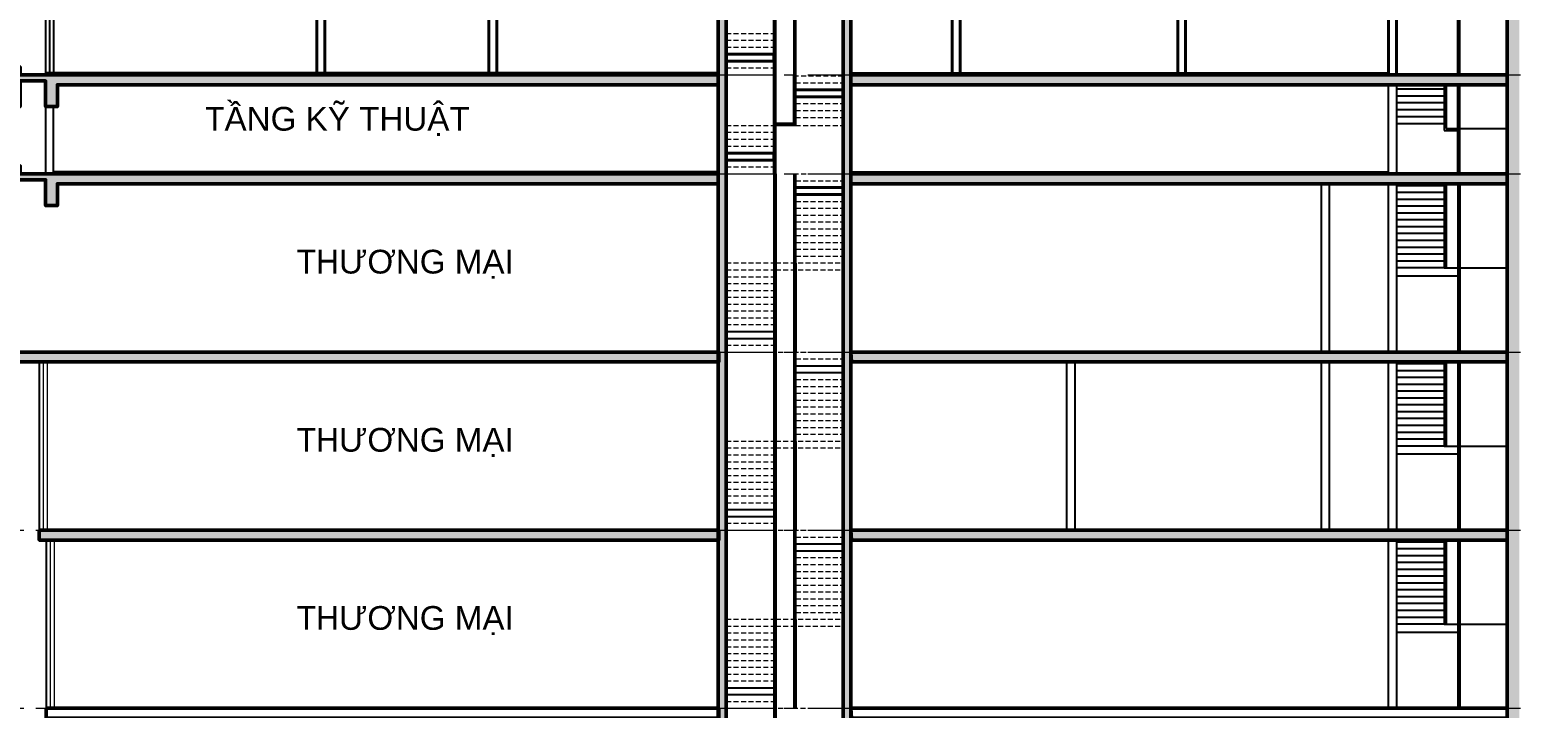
# Model space of a CAD drawing. Header units: millimetres. Extents: x 573003 to 1294762, y -9906 to 413061.
# Drawn here: x 1156601 to 1194080, y 23976 to 41118 of the extents above; entities that cross this region are included whole.
import ezdxf

# ---------------------------------------------------------------- set-up
doc = ezdxf.new("R2010")
doc.units = ezdxf.units.MM
doc.header["$MEASUREMENT"] = 0
doc.linetypes.add('HIDDEN', pattern=[0.375, 0.25, -0.125])
doc.linetypes.add('IMPORT-CE', pattern=[135, 90, -15, 15, -15])
for name, color, linetype in [('A-ANNO-ROOM', 50, 'Continuous'), ('A-ELEV-13FINE', 8, 'Continuous'), ('A-ELEV-40HEAVY', 90, 'Continuous'), ('A-FLOR-STRS', 1, 'Continuous'), ('A-GRID-SYM', 50, 'Continuous'), ('A-WALL-FNSH', 200, 'Continuous'), ('A-WALL-PATT', 251, 'Continuous'), ('HBA-DW-WIN', 1, 'Continuous')]:
    doc.layers.add(name, color=color, linetype=linetype)
for name, color, linetype, lineweight in [('KT-Net cat', 1, 'Continuous', 40), ('KT-Net cot', 2, 'Continuous', 50), ('KT-Net manh', 251, 'Continuous', 13), ('KT-Net thay', 7, 'Continuous', 25), ('KT-Net truc', 18, 'Continuous', 15)]:
    doc.layers.add(name, color=color, linetype=linetype, lineweight=lineweight)
doc.styles.add('HBA-Text', font='GOTHIC.TTF')

# ---------------------------------------------------------------- blocks, each defined once
blk = doc.blocks.new('Floor-ST')
at = {"layer": 'A-WALL-PATT', "extrusion": (2.65424e-07, 2.87023e-18, 1)}
h = blk.add_hatch(color=256, dxfattribs=at)
h.dxf.hatch_style = 1
h.paths.add_polyline_path([(-57063, 0), (-39427, 0), (-39427, -250), (-56122, -250), (-56122, -800), (-56422, -800), (-56422, -150), (-57063, -150), (-57063, -800), (-57263, -800), (-57263, 200), (-57063, 200)])
at = {"layer": 'A-WALL-PATT'}
h = blk.add_hatch(color=256, dxfattribs=at)
h.dxf.hatch_style = 1
h.paths.add_polyline_path([(-19496, 0), (-36077, 0), (-36077, -250), (-19496, -250)])
at = {"layer": 'A-ELEV-13FINE', "extrusion": (2.65421e-07, 4.99413e-07, 1)}
blk.add_line((-56222, 2300, -1), (-56222, 0, -1), dxfattribs=at)
at = {"layer": 'A-ELEV-13FINE'}
blk.add_line((-36077, 50, -1), (-22494, 50, -1), dxfattribs=at)
at = {"layer": 'A-ELEV-13FINE', "extrusion": (2.65421e-07, 4.99413e-07, 1), "elevation": -1}
for points in [[(-56322, 2300), (-56322, 50)], [(-39427, 50), (-56222, 50)]]:
    blk.add_lwpolyline(points, dxfattribs=at)
at = {"layer": 'A-ELEV-40HEAVY', "extrusion": (2.65421e-07, 4.99413e-07, 1), "elevation": -1}
blk.add_lwpolyline([(-56422, 0), (-56422, 0)], dxfattribs=at)
at = {"layer": 'HBA-DW-WIN', "ltscale": 5, "extrusion": (2.65421e-07, 4.99413e-07, 1), "elevation": -1}
blk.add_lwpolyline([(-56222, 50), (-56422, 50), (-56422, 0), (-56222, 0)], close=True, dxfattribs=at)
at = {"layer": 'KT-Net cat'}
for points, elevation in [([(-49570, 0), (-49570, 3250), (-49370, 3250), (-49370, 0)], -167), ([(-45220, 0), (-45220, 3250), (-45020, 3250), (-45020, 0)], -167), ([(-33520, 3250), (-33320, 3250), (-33320, 0), (-33520, 0)], -1), ([(-27821, 3250), (-27621, 3250), (-27621, 0), (-27821, 0)], -167), ([(-22494, 3250), (-22296, 3250), (-22296, 0), (-22494, 0)], -1), ([(-39227, 350), (-38026, 350), (-38026, 525), (-39227, 525)], -11)]:
    blk.add_lwpolyline(points, close=True, dxfattribs=dict(at, elevation=elevation))
at = {"layer": 'KT-Net cot', "extrusion": (6.02556e-07, 6.46625e-18, 1), "elevation": -1}
blk.add_lwpolyline([(-57063, 0), (-39427, 0), (-39427, -250), (-56122, -250), (-56122, -800), (-56422, -800), (-56422, -150), (-57063, -150), (-57063, -800), (-57263, -800), (-57263, 200), (-57063, 200), (-57063, 0)], dxfattribs=at)
at = {"layer": 'KT-Net cot', "elevation": -1}
blk.add_lwpolyline([(-19496, 0), (-36077, 0), (-36077, -250), (-19496, -250)], close=True, dxfattribs=at)
at = {"layer": 'KT-Net manh', "linetype": 'HIDDEN', "ltscale": 500}
for p, q in [((-39227, 1050, -11), (-38026, 1050, -166)), ((-39227, 875, -11), (-38026, 875, -166)), ((-39227, 700, -11), (-38026, 700, -166)), ((-39227, 175, -11), (-38026, 175, -166)), ((-39227, 0, -11), (-38026, 0, -166))]:
    blk.add_line(p, q, dxfattribs=at)
at = {"layer": 'KT-Net thay'}
for p, q in [((-38026, 0, -166), (-38026, 3500, -166)), ((-37976, 0, -166), (-37976, 3500, -166)), ((-20743, 0, -167), (-20743, 3500, -167)), ((-20693, 0, -167), (-20693, 3500, -167))]:
    blk.add_line(p, q, dxfattribs=at)
at = {"layer": 'KT-Net thay', "extrusion": (2.65421e-07, 4.99413e-07, 1)}
blk.add_line((-56422, 2300, -1), (-56422, 0, -1), dxfattribs=at)
at = {"layer": 'KT-Net thay', "extrusion": (2.22268e-18, -3.68122e-06, 1)}
for p, q in [((-37523, 1550, -166), (-37523, -25, -166)), ((-37473, 1550, -166), (-37473, -25, -166))]:
    blk.add_line(p, q, dxfattribs=at)
blk = doc.blocks.new('A$C57226B7E')
at = {"layer": 'A-ANNO-ROOM', "ltscale": 800, "extrusion": (-2.94127e-05, 9.98611e-07, 1), "insert": (2658, 842, -5), "char_height": 600, "width": 6000, "attachment_point": 2, "text_direction": (1, 0, 2.9e-05), "style": 'HBA-Text'}
blk.add_mtext('TH{\\fArial|b0|i0|c0|p34;ƯƠNG MẠI}', dxfattribs=at)

msp = doc.modelspace()

# ---------------------------------------------------------------- hatches: boundary and pattern name
at = {"layer": 'A-WALL-PATT', "extrusion": (2.45682e-18, 7.53123e-06, 1)}
h = msp.add_hatch(color=256, dxfattribs=at)
h.dxf.hatch_style = 1
h.paths.add_polyline_path([(1174197, 475.6), (1173996.8, 475.6), (1173996.8, 157975.6), (1174197, 157975.6)])
h.paths.add_polyline_path([(1177347.1, 475.6), (1177147, 475.6), (1177147, 157975.6), (1177347.1, 157975.6)])
h.paths.add_polyline_path([(1173996.8, 157975.6), (1177347.1, 157975.6), (1177347.1, 158175.6), (1173996.8, 158175.6)])
at = {"layer": 'A-WALL-PATT', "extrusion": (2.25311e-19, 1.12124e-05, 1)}
h = msp.add_hatch(color=256, dxfattribs=at)
h.dxf.hatch_style = 1
h.paths.add_polyline_path([(1193927.9, 157975.6), (1197028, 157975.6), (1197028, -1524.4), (1193927.9, -1524.4)])
h.paths.add_polyline_path([(1196728.1, -1324.4), (1194228.1, -1324.4), (1194228.1, 155275.6), (1196728.1, 155275.6)], flags=16)
h.paths.add_polyline_path([(1200427.9, 157975.6), (1203527.9, 157975.6), (1203527.9, -1524.4), (1200427.9, -1524.4)])
h.paths.add_polyline_path([(1203228.1, -1324.4), (1200728.1, -1324.4), (1200728.1, 155275.6), (1203228.1, 155275.6)], flags=16)
h.paths.add_polyline_path([(1194228.1, 157775.6), (1196728.1, 157775.6), (1196728.1, 155475.6), (1194228.1, 155475.6)], flags=16)
h.paths.add_polyline_path([(1200728.1, 157775.6), (1203228.1, 157775.6), (1203228.1, 155475.6), (1200728.1, 155475.6)], flags=16)
at = {"layer": 'A-WALL-PATT', "extrusion": (2.65424e-07, 1.12124e-05, 1)}
h = msp.add_hatch(color=256, dxfattribs=at)
h.dxf.hatch_style = 1
h.paths.add_polyline_path([(1156361.3, 37475.6), (1173996.8, 37475.6), (1173996.8, 37225.6), (1157301.4, 37225.6), (1157301.4, 36675.6), (1157001.4, 36675.6), (1157001.4, 37325.6), (1155738.8, 37325.6), (1155738.8, 37475.6), (1156161.3, 37475.6), (1156161.3, 37675.6), (1156361.3, 37675.6)])
at = {"layer": 'A-WALL-PATT', "extrusion": (2.25311e-19, 1.12124e-05, 1)}
h = msp.add_hatch(color=256, dxfattribs=at)
h.dxf.hatch_style = 1
h.paths.add_polyline_path([(1193927.9, 37475.6), (1177346.8, 37475.6), (1177346.8, 37225.6), (1193927.9, 37225.6)])
h = msp.add_hatch(color=256, dxfattribs=at)
h.dxf.hatch_style = 1
h.paths.add_polyline_path([(1155738.8, 32975.6), (1174006.6, 32975.6), (1174006.6, 32725.6), (1155738.8, 32725.6)])
h.paths.add_polyline_path([(1177347.1, 32975.6), (1193927.9, 32975.6), (1193927.9, 32725.6), (1177358.5, 32725.6)])
h.paths.add_polyline_path([(1203527.9, 32975.6), (1214930.7, 32975.6), (1214930.7, 32725.6), (1203527.9, 32725.6)])
h = msp.add_hatch(color=256, dxfattribs=at)
h.dxf.hatch_style = 1
h.paths.add_polyline_path([(1156841.5, 28475.6), (1174006.6, 28475.6), (1174006.6, 28225.6), (1156841.5, 28225.6)])
h.paths.add_polyline_path([(1177347.1, 28475.6), (1193927.9, 28475.6), (1193927.9, 28225.6), (1177358.5, 28225.6)])
h.paths.add_polyline_path([(1203527.9, 28475.6), (1214930.7, 28475.6), (1214930.7, 28225.6), (1203527.9, 28225.6)])

# ---------------------------------------------------------------- linework, layer by layer
at = {"layer": 'A-ELEV-13FINE', "extrusion": (2.33781e-19, 1.12124e-05, 1)}
msp.add_line((1177346.8, 37525.6, -12.8), (1190929.6, 37525.6, -12.8), dxfattribs=at)
at = {"layer": 'A-ELEV-13FINE', "extrusion": (2.65421e-07, 1.17119e-05, 1), "elevation": -12.7}
msp.add_lwpolyline([(1173996.8, 37525.7), (1157201.4, 37525.6)], dxfattribs=at)
at = {"layer": 'A-ELEV-40HEAVY', "extrusion": (2.65421e-07, 1.17119e-05, 1), "elevation": -12.1}
msp.add_lwpolyline([(1157001.4, 37475.6), (1157001.4, 37475.6)], dxfattribs=at)
at = {"layer": 'A-FLOR-STRS', "extrusion": (2.33781e-19, 1.12124e-05, 1)}
msp.add_line((1191128.1, 39975.6, -12.8), (1192730.6, 39975.6, -233.9), dxfattribs=at)
at = {"layer": 'A-FLOR-STRS', "extrusion": (2.46656e-18, 7.53123e-06, 1)}
for p, q in [((1174197, 33494.6, -22.8), (1175403.1, 33494.6, -86.4)), ((1174197, 33321.6, -22.8), (1175403.1, 33321.6, -86.4)), ((1175954.3, 32627.6, -22.8), (1177160.5, 32627.6, -86.4)), ((1175954.3, 32454.6, -22.8), (1177160.5, 32454.6, -86.4)), ((1174197, 28994.6, -22.8), (1175403.1, 28994.6, -86.4)), ((1174197, 28821.6, -22.8), (1175403.1, 28821.6, -86.4)), ((1175954.3, 28127.6, -22.8), (1177160.5, 28127.6, -86.4)), ((1175954.3, 27954.6, -22.8), (1177160.5, 27954.6, -86.4)), ((1174197, 24494.6, -22.7), (1175403.1, 24494.6, -86.4)), ((1174197, 24321.6, -22.7), (1175403.1, 24321.6, -86.4))]:
    msp.add_line(p, q, dxfattribs=at)
at = {"layer": 'A-FLOR-STRS', "extrusion": (2.33781e-19, 1.12124e-05, 1)}
for points, elevation in [([(1190929.6, 39725.6), (1191128.1, 39725.6), (1191128.1, 37475.6), (1190929.6, 37475.6)], -12.4), ([(1189230.8, 37225.6), (1189430.8, 37225.6), (1189430.8, 32975.6), (1189230.8, 32975.6)], -21.7), ([(1190929.6, 37225.6), (1191128.1, 37225.6), (1191128.1, 32975.6), (1190929.6, 32975.6)], -12.4), ([(1183004.6, 32725.6), (1183004.6, 28475.6), (1182804.6, 28475.6), (1182804.6, 32725.6)], -12.4), ([(1189230.8, 32725.6), (1189430.8, 32725.6), (1189430.8, 28475.6), (1189230.8, 28475.6)], -21.7), ([(1190929.6, 32725.6), (1191128.1, 32725.6), (1191128.1, 28475.6), (1190929.6, 28475.6)], -12.4), ([(1190929.6, 28225.6), (1191128.1, 28225.6), (1191128.1, 23975.6), (1190929.6, 23975.6)], -12.4)]:
    msp.add_lwpolyline(points, close=True, dxfattribs=dict(at, elevation=elevation))
at = {"layer": 'A-GRID-SYM', "extrusion": (2.33781e-19, 1.12124e-05, 1)}
for p, q in [((1192730.6, 32975.6, -12.8), (1193927.9, 32975.6, -12.8)), ((1192730.6, 28475.6, -12.7), (1193927.9, 28475.6, -12.7)), ((1192730.6, 23975.6, -12.7), (1193927.9, 23975.6, -12.7))]:
    msp.add_line(p, q, dxfattribs=at)
at = {"layer": 'KT-Net cat', "extrusion": (2.33781e-19, 1.12124e-05, 1)}
for p, q in [((1175950.4, 39600.7, -178.5), (1177151.7, 39600.7, -333.6)), ((1175950.4, 39425.7, -178.5), (1177151.7, 39425.7, -333.6))]:
    msp.add_line(p, q, dxfattribs=at)
at = {"layer": 'KT-Net cat', "extrusion": (2.46656e-18, 7.53123e-06, 1)}
for p, q in [((1175954.3, 37127.6, -22.8), (1177160.5, 37127.6, -86.5)), ((1175954.3, 36954.6, -22.8), (1177160.5, 36954.6, -86.5))]:
    msp.add_line(p, q, dxfattribs=at)
at = {"layer": 'KT-Net cat', "extrusion": (2.33781e-19, 1.12124e-05, 1), "elevation": -22.9}
msp.add_lwpolyline([(1174197, 37825.7), (1175398.3, 37825.7), (1175398.3, 38000.7), (1174197, 38000.7)], close=True, dxfattribs=at)
at = {"layer": 'KT-Net cot', "extrusion": (2.33781e-19, 1.12124e-05, 1)}
for points, elevation in [([(1174197, 475.6), (1173996.8, 475.6), (1173996.8, 157975.6), (1174197, 157975.6)], -12.4), ([(1177347.1, 475.6), (1177147, 475.6), (1177147, 157975.6), (1177347.1, 157975.6)], -178), ([(1193927.9, 157975.6), (1197028, 157975.6), (1197028, -1524.4), (1193927.9, -1524.4)], -12.4), ([(1193927.9, 37475.6), (1177346.8, 37475.6), (1177346.8, 37225.6), (1193927.9, 37225.6)], -12.4), ([(1155738.8, 32975.6), (1174006.6, 32975.6), (1174006.6, 32725.6), (1155738.8, 32725.6)], -12.4), ([(1177347.1, 32975.6), (1193927.9, 32975.6), (1193927.9, 32725.6), (1177358.5, 32725.6)], -12.4), ([(1156841.5, 28475.6), (1174006.6, 28475.6), (1174006.6, 28225.6), (1156841.5, 28225.6)], -12.4), ([(1177347.1, 28475.6), (1193927.9, 28475.6), (1193927.9, 28225.6), (1177358.5, 28225.6)], -12.4), ([(1157019.7, 23975.6), (1174006.6, 23975.6), (1174006.6, 23725.6), (1157019.7, 23725.6)], -12.4), ([(1177347.1, 23975.6), (1193927.9, 23975.6), (1193927.9, 23725.6), (1177358.5, 23725.6)], -12.4)]:
    msp.add_lwpolyline(points, close=True, dxfattribs=dict(at, elevation=elevation))
at = {"layer": 'KT-Net cot', "extrusion": (6.02556e-07, 1.12124e-05, 1), "elevation": -11.7}
msp.add_lwpolyline([(1156361.3, 37475.6), (1173996.8, 37475.6), (1173996.8, 37225.6), (1157301.4, 37225.6), (1157301.4, 36675.6), (1157001.4, 36675.6), (1157001.4, 37325.6), (1155738.8, 37325.6), (1155738.8, 37475.6), (1156161.3, 37475.6), (1156161.3, 37675.6), (1156361.3, 37675.6), (1156361.3, 37475.6)], dxfattribs=at)
at = {"layer": 'KT-Net manh', "linetype": 'HIDDEN', "ltscale": 500, "extrusion": (2.33781e-19, 1.12124e-05, 1)}
for p, q in [((1175900.4, 39950.7, -172), (1177151.7, 39950.7, -333.6)), ((1175950.4, 39775.7, -178.5), (1177151.7, 39775.7, -333.6)), ((1175950.4, 39250.7, -178.5), (1177151.7, 39250.7, -333.6)), ((1175950.4, 39075.7, -178.5), (1177151.7, 39075.7, -333.6)), ((1174197, 38700.7, -23.3), (1175398.3, 38700.7, -178.5)), ((1175950.4, 38900.7, -178.5), (1177151.7, 38900.7, -333.6)), ((1175950.4, 38700.7, -178.5), (1177151.7, 38700.7, -333.6)), ((1174197, 38525.7, -23.3), (1175398.3, 38525.7, -178.5)), ((1174197, 38350.7, -23.3), (1175398.3, 38350.7, -178.5)), ((1174197, 38175.7, -23.3), (1175398.3, 38175.7, -178.5)), ((1174197, 37650.7, -23.3), (1175398.3, 37650.7, -178.5)), ((1174197, 37475.7, -23.3), (1175398.3, 37475.7, -178.5))]:
    msp.add_line(p, q, dxfattribs=at)
at = {"layer": 'KT-Net manh', "linetype": 'HIDDEN', "ltscale": 500, "extrusion": (2.46656e-18, 7.53123e-06, 1)}
for p, q in [((1175901.1, 37473.6, -20), (1177160.5, 37473.6, -86.5)), ((1175954.3, 37300.6, -22.8), (1177160.5, 37300.6, -86.5)), ((1175954.3, 36781.6, -22.8), (1177160.5, 36781.6, -86.5)), ((1175954.3, 36608.6, -22.8), (1177160.5, 36608.6, -86.5)), ((1175954.3, 36435.6, -22.8), (1177160.5, 36435.6, -86.5)), ((1175954.3, 36262.6, -22.8), (1177160.5, 36262.6, -86.5)), ((1175954.3, 36089.6, -22.8), (1177160.5, 36089.6, -86.5)), ((1175954.3, 35916.6, -22.8), (1177160.5, 35916.6, -86.5)), ((1175954.3, 35743.6, -22.8), (1177160.5, 35743.6, -86.4)), ((1175954.3, 35570.6, -22.8), (1177160.5, 35570.6, -86.4)), ((1175954.3, 35397.6, -22.8), (1177160.5, 35397.6, -86.4)), ((1174197, 35224.6, -22.8), (1175403.1, 35224.6, -86.4)), ((1174197, 35051.6, -22.8), (1175403.1, 35051.6, -86.4)), ((1174197, 34878.6, -22.8), (1175403.1, 34878.6, -86.4)), ((1175450.6, 35224.6, 3.7), (1177160.5, 35224.6, -86.4)), ((1175450.8, 35051.6, 3.7), (1177160.5, 35051.6, -86.4)), ((1174197, 34705.6, -22.8), (1175403.1, 34705.6, -86.4)), ((1174197, 34532.6, -22.8), (1175403.1, 34532.6, -86.4)), ((1174197, 34359.6, -22.8), (1175403.1, 34359.6, -86.4)), ((1174197, 34186.6, -22.8), (1175403.1, 34186.6, -86.4)), ((1174197, 34013.6, -22.8), (1175403.1, 34013.6, -86.4)), ((1174197, 33840.6, -22.8), (1175403.1, 33840.6, -86.4)), ((1174197, 33667.6, -22.8), (1175403.1, 33667.6, -86.4)), ((1174197, 33148.6, -22.8), (1175403.1, 33148.6, -86.4)), ((1174197, 32975.6, -22.8), (1177147, 32975.6, -178.4)), ((1174197, 32975.6, -22.8), (1175403.1, 32975.6, -86.4)), ((1175901.1, 32973.6, -20), (1177160.5, 32973.6, -86.4)), ((1175954.3, 32800.6, -22.8), (1177160.5, 32800.6, -86.4)), ((1175954.3, 32281.6, -22.8), (1177160.5, 32281.6, -86.4)), ((1175954.3, 32108.6, -22.8), (1177160.5, 32108.6, -86.4)), ((1175954.3, 31935.6, -22.8), (1177160.5, 31935.6, -86.4)), ((1175954.3, 31762.6, -22.8), (1177160.5, 31762.6, -86.4)), ((1175954.3, 31589.6, -22.8), (1177160.5, 31589.6, -86.4)), ((1175954.3, 31416.6, -22.8), (1177160.5, 31416.6, -86.4)), ((1175954.3, 31243.6, -22.8), (1177160.5, 31243.6, -86.4)), ((1175954.3, 31070.6, -22.8), (1177160.5, 31070.6, -86.4)), ((1175954.3, 30897.6, -22.8), (1177160.5, 30897.6, -86.4)), ((1174197, 30724.6, -22.8), (1175403.1, 30724.6, -86.4)), ((1174197, 30551.6, -22.8), (1175403.1, 30551.6, -86.4)), ((1174197, 30378.6, -22.8), (1175403.1, 30378.6, -86.4)), ((1175450.6, 30724.6, 3.8), (1177160.5, 30724.6, -86.4)), ((1175450.8, 30551.6, 3.8), (1177160.5, 30551.6, -86.4)), ((1174197, 30205.6, -22.8), (1175403.1, 30205.6, -86.4)), ((1174197, 30032.6, -22.8), (1175403.1, 30032.6, -86.4)), ((1174197, 29859.6, -22.8), (1175403.1, 29859.6, -86.4)), ((1174197, 29686.6, -22.8), (1175403.1, 29686.6, -86.4)), ((1174197, 29513.6, -22.8), (1175403.1, 29513.6, -86.4)), ((1174197, 29340.6, -22.8), (1175403.1, 29340.6, -86.4)), ((1174197, 29167.6, -22.8), (1175403.1, 29167.6, -86.4)), ((1174197, 28648.6, -22.8), (1175403.1, 28648.6, -86.4)), ((1174197, 28475.6, -22.8), (1177147, 28475.6, -178.4)), ((1174197, 28475.6, -22.8), (1175403.1, 28475.6, -86.4)), ((1175901.1, 28473.6, -20), (1177160.5, 28473.6, -86.4)), ((1175954.3, 28300.6, -22.8), (1177160.5, 28300.6, -86.4)), ((1175954.3, 27781.6, -22.8), (1177160.5, 27781.6, -86.4)), ((1175954.3, 27608.6, -22.8), (1177160.5, 27608.6, -86.4)), ((1175954.3, 27435.6, -22.8), (1177160.5, 27435.6, -86.4)), ((1175954.3, 27262.6, -22.8), (1177160.5, 27262.6, -86.4)), ((1175954.3, 27089.6, -22.8), (1177160.5, 27089.6, -86.4)), ((1175954.3, 26916.6, -22.8), (1177160.5, 26916.6, -86.4)), ((1175954.3, 26743.6, -22.8), (1177160.5, 26743.6, -86.4)), ((1175954.3, 26570.6, -22.8), (1177160.5, 26570.6, -86.4)), ((1175954.3, 26397.6, -22.8), (1177160.5, 26397.6, -86.4)), ((1174197, 26224.6, -22.8), (1175403.1, 26224.6, -86.4)), ((1174197, 26051.6, -22.8), (1175403.1, 26051.6, -86.4)), ((1174197, 25878.6, -22.7), (1175403.1, 25878.6, -86.4)), ((1175450.6, 26224.6, 3.8), (1177160.5, 26224.6, -86.4)), ((1175450.8, 26051.6, 3.8), (1177160.5, 26051.6, -86.4)), ((1174197, 25705.6, -22.7), (1175403.1, 25705.6, -86.4)), ((1174197, 25532.6, -22.7), (1175403.1, 25532.6, -86.4)), ((1174197, 25359.6, -22.7), (1175403.1, 25359.6, -86.4)), ((1174197, 25186.6, -22.7), (1175403.1, 25186.6, -86.4)), ((1174197, 25013.6, -22.7), (1175403.1, 25013.6, -86.4)), ((1174197, 24840.6, -22.7), (1175403.1, 24840.6, -86.4)), ((1174197, 24667.6, -22.7), (1175403.1, 24667.6, -86.4)), ((1174197, 24148.6, -22.7), (1175403.1, 24148.6, -86.4)), ((1174197, 23975.6, -22.7), (1177147, 23975.6, -178.3)), ((1174197, 23975.6, -22.7), (1175403.1, 23975.6, -86.4))]:
    msp.add_line(p, q, dxfattribs=at)
at = {"layer": 'KT-Net manh', "extrusion": (2.33781e-19, 1.12124e-05, 1)}
for p, q in [((1156941.5, 32725.6, -12.8), (1156941.5, 28475.6, -12.7)), ((1157041.5, 32725.6, -12.8), (1157041.5, 28475.6, -12.7)), ((1157119.7, 28225.6, -12.7), (1157119.7, 23975.6, -12.7)), ((1157219.7, 28225.6, -12.7), (1157219.7, 23975.6, -12.7))]:
    msp.add_line(p, q, dxfattribs=at)
at = {"layer": 'KT-Net thay', "extrusion": (2.33781e-19, 1.12124e-05, 1)}
for p, q in [((1175398.3, 37475.7, -178.5), (1175398.3, 40975.7, -178.5)), ((1175448.3, 37475.7, -178.5), (1175448.3, 40975.7, -178.5)), ((1175900.4, 39950.7, -178.5), (1175900.4, 38750.7, -178.5)), ((1175950.4, 39950.7, -178.5), (1175950.4, 38700.7, -178.5)), ((1191128.1, 39625.6, -12.8), (1192330.6, 39625.6, -178.7)), ((1191128.1, 39450.6, -12.8), (1192330.6, 39450.6, -178.7)), ((1192330.6, 39725.6, -178.7), (1192330.6, 38575.6, -178.7)), ((1192380.6, 39725.6, -178.7), (1192380.6, 38625.6, -178.7)), ((1192680.6, 37475.6, -178.7), (1192680.6, 39725.6, -178.7)), ((1192730.6, 37475.6, -178.7), (1192730.6, 39725.6, -178.7)), ((1191128.1, 39275.6, -12.8), (1192330.6, 39275.6, -178.7)), ((1191128.1, 39100.6, -12.8), (1192330.6, 39100.6, -178.7)), ((1175900.4, 38750.7, -178.5), (1175448.3, 38750.7, -178.5)), ((1175950.4, 38700.7, -178.5), (1175448.3, 38700.7, -178.5)), ((1191128.1, 38925.6, -12.8), (1192330.6, 38925.6, -178.7)), ((1191128.1, 38750.6, -12.8), (1192330.6, 38750.6, -178.7)), ((1192380.6, 38625.6, -185.6), (1192680.6, 38625.6, -227)), ((1192730.6, 38625.6, -137.2), (1193927.9, 38625.6, -12.8)), ((1192330.6, 38575.6, -178.7), (1192680.6, 38575.6, -227)), ((1192330.6, 37176.6, -75.2), (1191128.1, 37176.6, -12.8)), ((1192330.6, 37225.6, -137.6), (1192330.6, 35100.6, -75.2)), ((1192380.6, 37225.6, -137.6), (1192380.6, 35100.6, -75.2)), ((1192680.6, 37225.6, -137.6), (1192680.6, 32975.6, -12.8)), ((1192730.6, 37225.6, -137.6), (1192730.6, 32975.6, -12.8)), ((1192330.6, 37003.6, -75.2), (1191128.1, 37003.6, -12.8)), ((1192330.6, 36830.6, -75.2), (1191128.1, 36830.6, -12.8)), ((1192330.6, 36657.6, -75.2), (1191128.1, 36657.6, -12.8)), ((1192330.6, 36484.6, -75.2), (1191128.1, 36484.6, -12.8)), ((1192330.6, 36311.6, -75.2), (1191128.1, 36311.6, -12.8)), ((1192330.6, 36138.6, -75.2), (1191128.1, 36138.6, -12.8)), ((1192330.6, 35965.6, -75.2), (1191128.1, 35965.6, -12.8)), ((1192330.6, 35792.6, -75.2), (1191128.1, 35792.6, -12.8)), ((1192330.6, 35619.6, -75.2), (1191128.1, 35619.6, -12.8)), ((1192330.6, 35446.6, -75.2), (1191128.1, 35446.6, -12.8)), ((1192330.6, 35273.6, -75.2), (1191128.1, 35273.6, -12.8)), ((1192330.6, 35100.6, -75.2), (1191128.1, 35100.6, -12.8)), ((1191128.1, 34900.6, -158.7), (1192680.6, 34900.6, -77.8)), ((1192330.6, 35100.6, -96), (1193927.9, 35100.6, -12.8)), ((1156841.5, 32725.6, -12.8), (1156841.5, 28475.6, -12.7)), ((1192330.6, 32676.6, -75.1), (1191128.1, 32676.6, -12.8)), ((1192330.6, 32725.6, -137.5), (1192330.6, 30600.6, -75.1)), ((1192380.6, 32725.6, -137.5), (1192380.6, 30600.6, -75.1)), ((1192680.6, 32725.6, -137.5), (1192680.6, 28475.6, -12.7)), ((1192730.6, 32725.6, -137.5), (1192730.6, 28475.6, -12.7)), ((1192330.6, 32503.6, -75.1), (1191128.1, 32503.6, -12.8)), ((1192330.6, 32330.6, -75.1), (1191128.1, 32330.6, -12.8)), ((1192330.6, 32157.6, -75.1), (1191128.1, 32157.6, -12.8)), ((1192330.6, 31984.6, -75.1), (1191128.1, 31984.6, -12.8)), ((1192330.6, 31811.6, -75.1), (1191128.1, 31811.6, -12.8)), ((1192330.6, 31638.6, -75.1), (1191128.1, 31638.6, -12.7)), ((1192330.6, 31465.6, -75.1), (1191128.1, 31465.6, -12.7)), ((1192330.6, 31292.6, -75.1), (1191128.1, 31292.6, -12.7)), ((1192330.6, 31119.6, -75.1), (1191128.1, 31119.6, -12.7)), ((1192330.6, 30946.6, -75.1), (1191128.1, 30946.6, -12.7)), ((1192330.6, 30773.6, -75.1), (1191128.1, 30773.6, -12.7)), ((1192330.6, 30600.6, -75.1), (1191128.1, 30600.6, -12.7)), ((1191128.1, 30400.6, -158.6), (1192680.6, 30400.6, -77.7)), ((1192330.6, 30600.6, -96), (1193927.9, 30600.6, -12.7)), ((1157019.7, 28225.6, -12.7), (1157019.7, 23975.6, -12.7)), ((1192330.6, 28176.6, -75.1), (1191128.1, 28176.6, -12.7)), ((1192330.6, 28225.6, -137.5), (1192330.6, 26100.6, -75.1)), ((1192380.6, 28225.6, -137.5), (1192380.6, 26100.6, -75.1)), ((1192680.6, 28225.6, -137.5), (1192680.6, 23975.6, -12.7)), ((1192730.6, 28225.6, -137.5), (1192730.6, 23975.6, -12.7)), ((1192330.6, 28003.6, -75.1), (1191128.1, 28003.6, -12.7)), ((1192330.6, 27830.6, -75.1), (1191128.1, 27830.6, -12.7)), ((1192330.6, 27657.6, -75.1), (1191128.1, 27657.6, -12.7)), ((1192330.6, 27484.6, -75.1), (1191128.1, 27484.6, -12.7)), ((1192330.6, 27311.6, -75.1), (1191128.1, 27311.6, -12.7)), ((1192330.6, 27138.6, -75.1), (1191128.1, 27138.6, -12.7)), ((1192330.6, 26965.6, -75.1), (1191128.1, 26965.6, -12.7)), ((1192330.6, 26792.6, -75.1), (1191128.1, 26792.6, -12.7)), ((1192330.6, 26619.6, -75.1), (1191128.1, 26619.6, -12.7)), ((1192330.6, 26446.6, -75.1), (1191128.1, 26446.6, -12.7)), ((1192330.6, 26273.6, -75.1), (1191128.1, 26273.6, -12.7)), ((1192330.6, 26100.6, -75.1), (1191128.1, 26100.6, -12.7)), ((1191128.1, 25900.6, -158.6), (1192680.6, 25900.6, -77.7)), ((1192330.6, 26100.6, -95.9), (1193927.9, 26100.6, -12.7))]:
    msp.add_line(p, q, dxfattribs=at)
at = {"layer": 'KT-Net thay', "extrusion": (2.46656e-18, 7.53123e-06, 1)}
for p, q in [((1175900.4, 38750.7, -178.5), (1175900.4, 38700.7, -177.9)), ((1175398.3, 37475.7, -178.5), (1175403.1, 32975.6, -86.4)), ((1175448.3, 37475.7, -178.5), (1175453, 32975.6, -89.1)), ((1175901.1, 37473.6, -164), (1175903.8, 32975.6, -112.8)), ((1175951.1, 37473.6, -165), (1175953.7, 32975.6, -115.5)), ((1175398.3, 32975.7, -178.4), (1175403.1, 28475.6, -86.4)), ((1175448.3, 32975.7, -178.4), (1175453, 28475.6, -89)), ((1175901.1, 32973.6, -163.9), (1175903.8, 28475.6, -112.8)), ((1175951.1, 32973.6, -164.9), (1175953.7, 28475.6, -115.4)), ((1175398.3, 28475.7, -178.4), (1175403.1, 23975.6, -86.4)), ((1175448.3, 28475.7, -178.4), (1175453, 23975.6, -89)), ((1175901.1, 28473.6, -163.9), (1175903.8, 23975.6, -112.8)), ((1175951.1, 28473.6, -164.9), (1175953.7, 23975.6, -115.4)), ((1175398.3, 23975.7, -178.4), (1175403.1, 19475.6, -86.3)), ((1175448.3, 23975.7, -178.4), (1175453, 19475.6, -89))]:
    msp.add_line(p, q, dxfattribs=at)
at = {"layer": 'KT-Net thay', "extrusion": (2.33781e-19, 1.12124e-05, 1), "elevation": -12.4}
msp.add_lwpolyline([(1157201.4, 39175.6), (1157001.4, 39175.6), (1157001.4, 37475.6), (1157201.4, 37475.6)], close=True, dxfattribs=at)
at = {"layer": 'KT-Net truc', "linetype": 'IMPORT-CE', "ltscale": 20}
for p, q in [((1146558, 39975.6, 0), (1289684.4, 39975.6, 0)), ((1146558, 37475.6, 0), (1289684.4, 37475.6, 0)), ((1146558, 32975.6, 0), (1289684.4, 32975.6, 0)), ((1146558, 28475.6, 0), (1289684.4, 28475.6, 0)), ((1146558, 23975.6, 0), (1289684.4, 23975.6, 0))]:
    msp.add_line(p, q, dxfattribs=at)

# ---------------------------------------------------------------- block references
at = {"layer": 'A-WALL-FNSH', "extrusion": (2.33781e-19, 1.12124e-05, 1)}
msp.add_blockref('Floor-ST', (1213423.8, 39975.6, -11.8), dxfattribs=at)
at = {"layer": 'KT-Net truc'}
for p in [(1163430, 34716.4), (1163430, 30216.4, 0), (1163430, 25716.4, -26.8)]:
    msp.add_blockref('A$C57226B7E', p, dxfattribs=at)

# ---------------------------------------------------------------- texts
at = {"layer": 'A-ANNO-ROOM', "ltscale": 800, "extrusion": (-1.24708e-05, 4.39787e-06, 1), "insert": (1164375.4, 39167.3, -6.5), "char_height": 600, "width": 7321.884, "attachment_point": 2, "text_direction": (1, 0, 1.2e-05), "style": 'HBA-Text'}
msp.add_mtext('T{\\fArial|b0|i0|c0|p34;ẦNG KỸ THUẬT}', dxfattribs=at)

doc.saveas('drawing.dxf')
